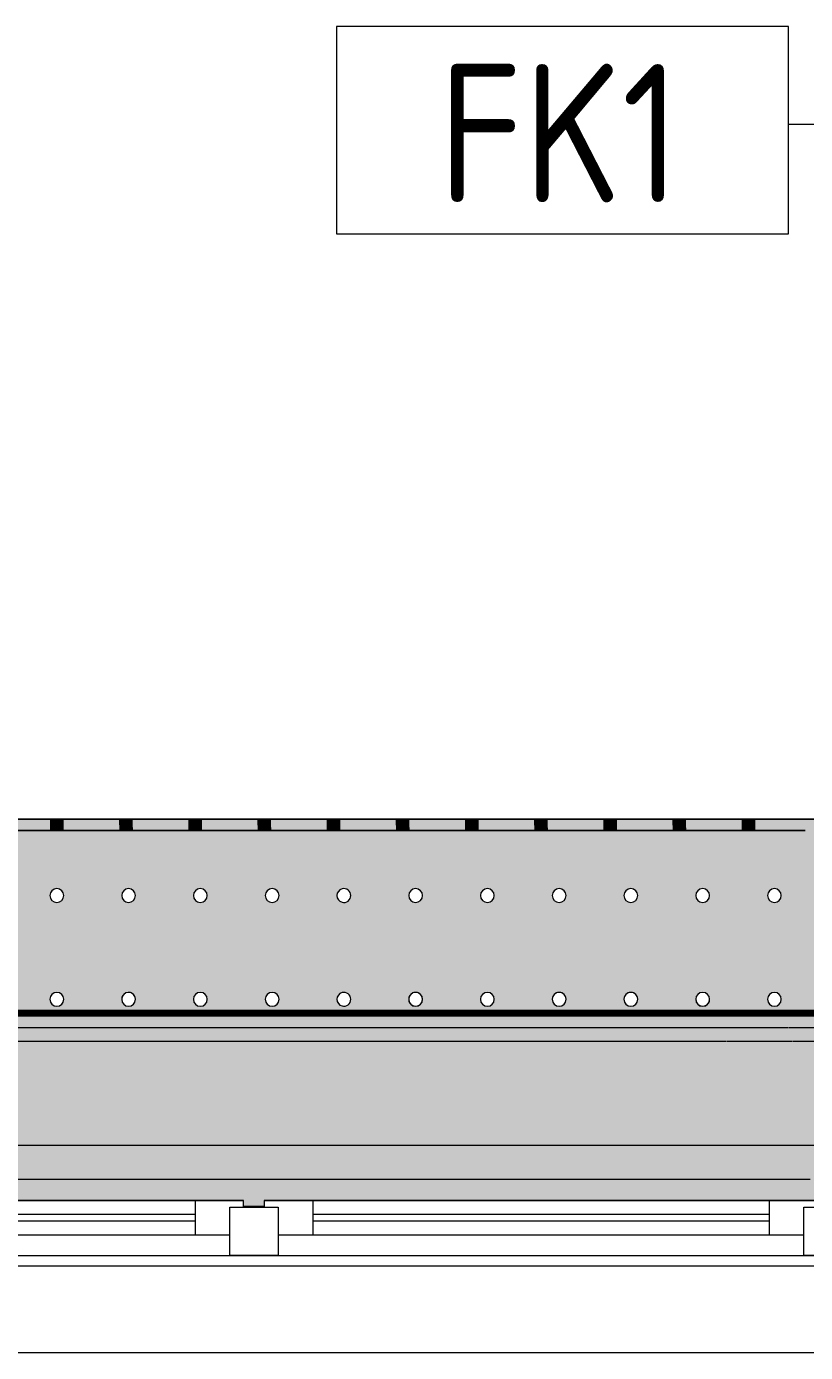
# Model space of a CAD drawing. Header units: millimetres. Extents: x 35144 to 233944, y -8553 to 29000.
# Drawn here: x 82906 to 84032, y 3300 to 5217 of the extents above; entities that cross this region are included whole.
import ezdxf

# ---------------------------------------------------------------- set-up
doc = ezdxf.new("R2010")
doc.units = ezdxf.units.MM
for name, color, linetype, lineweight in [('A-GLAZ', 7, 'Continuous', 9), ('A-GLAZ-1', 7, 'Continuous', 13), ('A-WALL-IDEN', 7, 'Continuous', 9), ('Оси', 7, 'Continuous', 9)]:
    doc.layers.add(name, color=color, linetype=linetype, lineweight=lineweight)
for name, color, linetype, lineweight, true_color in [('A-WALL-1', 7, 'Continuous', 9, 0xc0c0c0), ('A-WALL-2', 7, 'Continuous', 9, 0xcbc7bf), ('I-WALL-7', 7, 'Continuous', 9, 0xcbc7bf), ('I-WALL-8', 7, 'Continuous', 80, 0xff80c0), ('S-WALL-ANLY', 7, 'Continuous', 13, 0x008040), ('Знаки-1', 9, 'Continuous', 9, 0x808080), ('Знаки-2', 7, 'Continuous', 9, 0xc1bbaf), ('Знаки-4', 7, 'Continuous', 9, 0xaba79f), ('Знаки-5', 7, 'Continuous', 9, 0xd5cdbe), ('Знаки-6', 7, 'Continuous', 9, 0xd1cabb), ('Знаки-7', 7, 'Continuous', 9, 0xccc5b7), ('Знаки-8', 7, 'Continuous', 9, 0xd4ccbd)]:
    doc.layers.add(name, color=color, linetype=linetype, lineweight=lineweight, true_color=true_color)
doc.layers.add('Знаки-3', color=7, linetype='Continuous', lineweight=9, transparency=0.5)
doc.styles.add('GOST Common', font='GOST_Common.ttf', dxfattribs={"width": 0.9, "height": 200})

# ---------------------------------------------------------------- blocks, each defined once
blk = doc.blocks.new('120_Окно_СКБ_2Ст - 120_Окно_СКБ_2Ст 2100х2500 _мал створка СЛЕВА_-19967351-План отделки стен 1 этажа в осях 17-23')
at = {"layer": 'A-GLAZ'}
for p, q in [((1050, -5), (-1050, -5)), ((-930, -55), (-270, -55)), ((-100, -55), (930, -55)), ((-1030, -75), (-1000, -75)), ((-270, -65), (-930, -65)), ((-200, -75), (-170, -75)), ((930, -65), (-100, -65)), ((1000, -75), (1030, -75))]:
    blk.add_line(p, q, dxfattribs=at)
at = {"layer": 'A-GLAZ-1'}
for p, q in [((-1050, -75), (-1050, -5)), ((-1050, -5), (-980, -5)), ((-980, -5), (-980, -75)), ((-220, -75), (-220, -5)), ((-220, -5), (-150, -5)), ((-150, -5), (-150, -75)), ((980, -75), (980, -5)), ((980, -5), (1050, -5)), ((1050, -5), (1050, -75)), ((-220, -35), (-980, -35)), ((-980, -35), (-980, -75)), ((-930, -85), (-930, -35)), ((-270, -85), (-270, -35)), ((-220, -75), (-220, -35)), ((980, -35), (-150, -35)), ((-150, -35), (-150, -75)), ((-100, -85), (-100, -35)), ((930, -85), (930, -35)), ((980, -75), (980, -35)), ((-980, -75), (-1050, -75)), ((-980, -75), (-1000, -75)), ((-1000, -75), (-1000, -85)), ((-150, -75), (-220, -75)), ((-200, -75), (-220, -75)), ((-200, -85), (-200, -75)), ((-150, -75), (-170, -75)), ((-170, -75), (-170, -85)), ((1050, -75), (980, -75)), ((1000, -75), (980, -75)), ((1000, -85), (1000, -75)), ((-1000, -85), (-200, -85)), ((-200, -85), (-1000, -85)), ((-170, -85), (1000, -85)), ((1000, -85), (-170, -85))]:
    blk.add_line(p, q, dxfattribs=at)
blk = doc.blocks.new('Зашивка радиатора_ с перфорацией М5 - Зашивка радиатора_ с перфорацией М5а-33228705-План отделки стен 1 этажа в осях 17-23')
at = {"layer": 'Знаки-3'}
h = blk.add_hatch(color=256, dxfattribs=at)
h.paths.add_polyline_path([(1720, 380), (1720, 371.1), (550, 371.1), (550, 380), (520, 380), (520, 371.1), (-280, 371.5), (-280, 380), (-310, 380), (-310, -179.9), (1750, -179.9), (1750, 380)])
h.paths.add_polyline_path([(1546.2, 90.4), (1551.2, 89), (1554.9, 85.4), (1556.2, 80.4), (1554.9, 75.4), (1551.2, 71.7), (1546.2, 70.4), (1541.2, 71.7), (1537.6, 75.4), (1536.2, 80.4), (1537.6, 85.4), (1541.2, 89), (1543.7, 90)])
h.paths.add_polyline_path([(1650, 90.4), (1655, 89), (1658.7, 85.4), (1660, 80.4), (1658.7, 75.4), (1655, 71.7), (1650, 70.4), (1645, 71.7), (1641.3, 75.4), (1640, 80.4), (1641.3, 85.4), (1645, 89), (1647.4, 90)])
h.paths.add_polyline_path([(197.5, 90.4), (202.5, 89), (206.2, 85.4), (207.5, 80.4), (206.2, 75.4), (202.5, 71.7), (197.5, 70.4), (192.5, 71.7), (188.8, 75.4), (187.5, 80.4), (188.8, 85.4), (192.5, 89), (194.9, 90)])
h.paths.add_polyline_path([(405, 90.4), (410, 89), (413.7, 85.4), (415, 80.4), (413.7, 75.4), (410, 71.7), (405, 70.4), (400, 71.7), (396.3, 75.4), (395, 80.4), (396.3, 85.4), (400, 89), (402.4, 90)])
h.paths.add_polyline_path([(1027.5, 90.4), (1032.5, 89), (1036.2, 85.4), (1037.5, 80.4), (1036.2, 75.4), (1032.5, 71.7), (1027.5, 70.4), (1022.5, 71.7), (1018.8, 75.4), (1017.5, 80.4), (1018.8, 85.4), (1022.5, 89), (1024.9, 90)])
h.paths.add_polyline_path([(716.2, 90.4), (721.2, 89), (724.9, 85.4), (726.2, 80.4), (724.9, 75.4), (721.2, 71.7), (716.2, 70.4), (711.2, 71.7), (707.6, 75.4), (706.2, 80.4), (707.6, 85.4), (711.2, 89), (713.7, 90)])
h.paths.add_polyline_path([(301.2, 90.4), (306.2, 89), (309.9, 85.4), (311.2, 80.4), (309.9, 75.4), (306.2, 71.7), (301.2, 70.4), (296.2, 71.7), (292.6, 75.4), (291.2, 80.4), (292.6, 85.4), (296.2, 89), (298.7, 90)])
h.paths.add_polyline_path([(1442.5, 90.4), (1447.5, 89), (1451.2, 85.4), (1452.5, 80.4), (1451.2, 75.4), (1447.5, 71.7), (1442.5, 70.4), (1437.5, 71.7), (1433.8, 75.4), (1432.5, 80.4), (1433.8, 85.4), (1437.5, 89), (1439.9, 90)])
h.paths.add_polyline_path([(923.7, 90.4), (928.7, 89), (932.4, 85.4), (933.7, 80.4), (932.4, 75.4), (928.7, 71.7), (923.7, 70.4), (918.7, 71.7), (915.1, 75.4), (913.7, 80.4), (915.1, 85.4), (918.7, 89), (921.2, 90)])
h.paths.add_polyline_path([(508.7, 90.4), (513.7, 89), (517.4, 85.4), (518.7, 80.4), (517.4, 75.4), (513.7, 71.7), (508.7, 70.4), (503.7, 71.7), (500.1, 75.4), (498.7, 80.4), (500.1, 85.4), (503.7, 89), (506.2, 90)])
h.paths.add_polyline_path([(820, 90.4), (825, 89), (828.7, 85.4), (830, 80.4), (828.7, 75.4), (825, 71.7), (820, 70.4), (815, 71.7), (811.3, 75.4), (810, 80.4), (811.3, 85.4), (815, 89), (817.4, 90)])
h.paths.add_polyline_path([(1131.2, 90.4), (1136.2, 89), (1139.9, 85.4), (1141.2, 80.4), (1139.9, 75.4), (1136.2, 71.7), (1131.2, 70.4), (1126.2, 71.7), (1122.6, 75.4), (1121.2, 80.4), (1122.6, 85.4), (1126.2, 89), (1128.7, 90)])
h.paths.add_polyline_path([(612.5, 90.4), (617.5, 89), (621.2, 85.4), (622.5, 80.4), (621.2, 75.4), (617.5, 71.7), (612.5, 70.4), (607.5, 71.7), (603.8, 75.4), (602.5, 80.4), (603.8, 85.4), (607.5, 89), (609.9, 90)])
h.paths.add_polyline_path([(1235, 90.4), (1240, 89), (1243.7, 85.4), (1245, 80.4), (1243.7, 75.4), (1240, 71.7), (1235, 70.4), (1230, 71.7), (1226.3, 75.4), (1225, 80.4), (1226.3, 85.4), (1230, 89), (1232.4, 90)])
h.paths.add_polyline_path([(1338.7, 90.4), (1343.7, 89), (1347.4, 85.4), (1348.7, 80.4), (1347.4, 75.4), (1343.7, 71.7), (1338.7, 70.4), (1333.7, 71.7), (1330.1, 75.4), (1328.7, 80.4), (1330.1, 85.4), (1333.7, 89), (1336.2, 90)])
h.paths.add_polyline_path([(-10, 90.4), (-5, 89), (-1.3, 85.4), (0, 80.4), (-1.3, 75.4), (-5, 71.7), (-10, 70.4), (-15, 71.7), (-18.7, 75.4), (-20, 80.4), (-18.7, 85.4), (-15, 89), (-12.6, 90)])
h.paths.add_polyline_path([(93.7, 90.4), (98.7, 89), (102.4, 85.4), (103.7, 80.4), (102.4, 75.4), (98.7, 71.7), (93.7, 70.4), (88.7, 71.7), (85.1, 75.4), (83.7, 80.4), (85.1, 85.4), (88.7, 89), (91.2, 90)])
h.paths.add_polyline_path([(-217.5, 90.4), (-212.5, 89), (-208.8, 85.4), (-207.5, 80.4), (-208.8, 75.4), (-212.5, 71.7), (-217.5, 70.4), (-222.5, 71.7), (-226.2, 75.4), (-227.5, 80.4), (-226.2, 85.4), (-222.5, 89), (-220.1, 90)])
h.paths.add_polyline_path([(-113.8, 90.4), (-108.8, 89), (-105.1, 85.4), (-103.8, 80.4), (-105.1, 75.4), (-108.8, 71.7), (-113.8, 70.4), (-118.8, 71.7), (-122.4, 75.4), (-123.8, 80.4), (-122.4, 85.4), (-118.8, 89), (-116.3, 90)])
h.paths.add_polyline_path([(1546.2, -59.6), (1551.2, -61), (1554.9, -64.6), (1556.2, -69.6), (1554.9, -74.6), (1551.2, -78.3), (1546.2, -79.6), (1541.2, -78.3), (1537.6, -74.6), (1536.2, -69.6), (1537.6, -64.6), (1541.2, -61), (1543.7, -60)])
h.paths.add_polyline_path([(1442.5, -59.6), (1447.5, -61), (1451.2, -64.6), (1452.5, -69.6), (1451.2, -74.6), (1447.5, -78.3), (1442.5, -79.6), (1437.5, -78.3), (1433.8, -74.6), (1432.5, -69.6), (1433.8, -64.6), (1437.5, -61), (1439.9, -60)])
h.paths.add_polyline_path([(1650, -59.6), (1655, -61), (1658.7, -64.6), (1660, -69.6), (1658.7, -74.6), (1655, -78.3), (1650, -79.6), (1645, -78.3), (1641.3, -74.6), (1640, -69.6), (1641.3, -64.6), (1645, -61), (1647.4, -60)])
h.paths.add_polyline_path([(508.7, -59.6), (513.7, -61), (517.4, -64.6), (518.7, -69.6), (517.4, -74.6), (513.7, -78.3), (508.7, -79.6), (503.7, -78.3), (500.1, -74.6), (498.7, -69.6), (500.1, -64.6), (503.7, -61), (506.2, -60)])
h.paths.add_polyline_path([(1235, -59.6), (1240, -61), (1243.7, -64.6), (1245, -69.6), (1243.7, -74.6), (1240, -78.3), (1235, -79.6), (1230, -78.3), (1226.3, -74.6), (1225, -69.6), (1226.3, -64.6), (1230, -61), (1232.4, -60)])
h.paths.add_polyline_path([(820, -59.6), (825, -61), (828.7, -64.6), (830, -69.6), (828.7, -74.6), (825, -78.3), (820, -79.6), (815, -78.3), (811.3, -74.6), (810, -69.6), (811.3, -64.6), (815, -61), (817.4, -60)])
h.paths.add_polyline_path([(923.7, -59.6), (928.7, -61), (932.4, -64.6), (933.7, -69.6), (932.4, -74.6), (928.7, -78.3), (923.7, -79.6), (918.7, -78.3), (915.1, -74.6), (913.7, -69.6), (915.1, -64.6), (918.7, -61), (921.2, -60)])
h.paths.add_polyline_path([(301.2, -59.6), (306.2, -61), (309.9, -64.6), (311.2, -69.6), (309.9, -74.6), (306.2, -78.3), (301.2, -79.6), (296.2, -78.3), (292.6, -74.6), (291.2, -69.6), (292.6, -64.6), (296.2, -61), (298.7, -60)])
h.paths.add_polyline_path([(93.7, -59.6), (98.7, -61), (102.4, -64.6), (103.7, -69.6), (102.4, -74.6), (98.7, -78.3), (93.7, -79.6), (88.7, -78.3), (85.1, -74.6), (83.7, -69.6), (85.1, -64.6), (88.7, -61), (91.2, -60)])
h.paths.add_polyline_path([(1027.5, -59.6), (1032.5, -61), (1036.2, -64.6), (1037.5, -69.6), (1036.2, -74.6), (1032.5, -78.3), (1027.5, -79.6), (1022.5, -78.3), (1018.8, -74.6), (1017.5, -69.6), (1018.8, -64.6), (1022.5, -61), (1024.9, -60)])
h.paths.add_polyline_path([(197.5, -59.6), (202.5, -61), (206.2, -64.6), (207.5, -69.6), (206.2, -74.6), (202.5, -78.3), (197.5, -79.6), (192.5, -78.3), (188.8, -74.6), (187.5, -69.6), (188.8, -64.6), (192.5, -61), (194.9, -60)])
h.paths.add_polyline_path([(716.2, -59.6), (721.2, -61), (724.9, -64.6), (726.2, -69.6), (724.9, -74.6), (721.2, -78.3), (716.2, -79.6), (711.2, -78.3), (707.6, -74.6), (706.2, -69.6), (707.6, -64.6), (711.2, -61), (713.7, -60)])
h.paths.add_polyline_path([(405, -59.6), (410, -61), (413.7, -64.6), (415, -69.6), (413.7, -74.6), (410, -78.3), (405, -79.6), (400, -78.3), (396.3, -74.6), (395, -69.6), (396.3, -64.6), (400, -61), (402.4, -60)])
h.paths.add_polyline_path([(1338.7, -59.6), (1343.7, -61), (1347.4, -64.6), (1348.7, -69.6), (1347.4, -74.6), (1343.7, -78.3), (1338.7, -79.6), (1333.7, -78.3), (1330.1, -74.6), (1328.7, -69.6), (1330.1, -64.6), (1333.7, -61), (1336.2, -60)])
h.paths.add_polyline_path([(612.5, -59.6), (617.5, -61), (621.2, -64.6), (622.5, -69.6), (621.2, -74.6), (617.5, -78.3), (612.5, -79.6), (607.5, -78.3), (603.8, -74.6), (602.5, -69.6), (603.8, -64.6), (607.5, -61), (609.9, -60)])
h.paths.add_polyline_path([(1131.2, -59.6), (1136.2, -61), (1139.9, -64.6), (1141.2, -69.6), (1139.9, -74.6), (1136.2, -78.3), (1131.2, -79.6), (1126.2, -78.3), (1122.6, -74.6), (1121.2, -69.6), (1122.6, -64.6), (1126.2, -61), (1128.7, -60)])
h.paths.add_polyline_path([(-10, -59.6), (-5, -61), (-1.3, -64.6), (0, -69.6), (-1.3, -74.6), (-5, -78.3), (-10, -79.6), (-15, -78.3), (-18.7, -74.6), (-20, -69.6), (-18.7, -64.6), (-15, -61), (-12.6, -60)])
h.paths.add_polyline_path([(-217.5, -59.6), (-212.5, -61), (-208.8, -64.6), (-207.5, -69.6), (-208.8, -74.6), (-212.5, -78.3), (-217.5, -79.6), (-222.5, -78.3), (-226.2, -74.6), (-227.5, -69.6), (-226.2, -64.6), (-222.5, -61), (-220.1, -60)])
h.paths.add_polyline_path([(-113.8, -59.6), (-108.8, -61), (-105.1, -64.6), (-103.8, -69.6), (-105.1, -74.6), (-108.8, -78.3), (-113.8, -79.6), (-118.8, -78.3), (-122.4, -74.6), (-123.8, -69.6), (-122.4, -64.6), (-118.8, -61), (-116.3, -60)])
for points in [[(1735.6, -163.9), (-310, -163.9), (-310, -179.9), (1750, -178.9), (1750, -163.9), (1736.1, -163.9)], [(-170, -163.9), (-200, -164.5), (-199.3, -179.9), (-160, -179.9), (-160.7, -163.9), (-165.9, -163.9)], [(-175, -163.9), (-200, -164.5), (-199.3, -179.9), (-160, -179.9), (-160.7, -163.9), (-174.8, -163.9)], [(-172.9, -163.9), (-190, -163.9), (-189.7, -179.9), (-170, -179.9), (-170.3, -163.9), (-171.3, -163.9)], [(-171.3, -163.9), (-190, -163.9), (-189.7, -179.9), (-170, -179.9), (-170.3, -163.9)], [(-100, -163.9), (-99.3, -179.9), (-60, -179.9), (-60.7, -163.9), (-99.3, -163.9)], [(-100, -163.9), (-99.3, -179.9), (-60, -179.9), (-60.7, -163.9), (-99.3, -163.9)], [(-89.7, -163.9), (-90, -163.9), (-89.7, -179.9), (-70, -179.9), (-70.3, -163.9), (-88.7, -163.9)], [(-72.9, -163.9), (-90, -163.9), (-89.7, -179.9), (-70, -179.9), (-70.3, -163.9), (-71.3, -163.9)], [(37.3, -163.9), (0, -163.9), (0.7, -179.9), (40, -179.9), (39.3, -163.9)], [(0, -163.9), (0.7, -179.9), (40, -179.9), (39.3, -163.9), (0.7, -163.9)], [(27.1, -163.9), (10, -163.9), (10.3, -179.9), (30, -179.9), (29.7, -163.9), (28.7, -163.9)], [(12.9, -163.9), (10, -163.9), (10.3, -179.9), (30, -179.9), (29.7, -163.9), (14.8, -163.9)], [(140, -163.9), (100, -163.9), (100.7, -179.9), (140, -179.9)], [(125, -163.9), (100, -163.9), (100.7, -179.9), (140, -179.9), (139.3, -163.9), (125.2, -163.9)], [(112.9, -163.9), (110, -163.9), (110.3, -179.9), (130, -179.9), (129.7, -163.9), (114.8, -163.9)], [(110.3, -163.9), (110, -163.9), (110.3, -179.9), (130, -179.9), (129.7, -163.9), (111.3, -163.9)], [(222, -163.9), (200, -163.9), (200.7, -179.9), (240, -179.9), (239.3, -163.9), (225.2, -163.9)], [(200.7, -163.9), (200, -163.9), (200.7, -179.9), (240, -179.9), (239.3, -163.9), (202.7, -163.9)], [(210.3, -163.9), (210, -163.9), (210.3, -179.9), (230, -179.9), (229.7, -163.9), (211.3, -163.9)], [(210.3, -163.9), (210, -163.9), (210.3, -179.9), (230, -179.9), (229.7, -163.9), (211.3, -163.9)], [(300, -163.9), (300.7, -179.9), (340, -179.9), (339.3, -163.9), (300.7, -163.9)], [(314.8, -163.9), (300, -163.9), (300.7, -179.9), (340, -179.9), (339.3, -163.9), (315, -163.9)], [(310.3, -163.9), (310, -163.9), (310.3, -179.9), (330, -179.9), (329.7, -163.9), (311.3, -163.9)], [(310.3, -163.9), (310, -163.9), (310.3, -179.9), (330, -179.9), (329.7, -163.9), (311.3, -163.9)], [(425, -163.9), (400, -163.9), (400.7, -179.9), (440, -179.9), (439.3, -163.9), (425.2, -163.9)], [(400, -163.9), (400.7, -179.9), (440, -179.9), (439.3, -163.9), (400.7, -163.9)], [(420, -163.9), (410, -163.9), (410.3, -179.9), (430, -179.9), (429.7, -163.9), (422.6, -163.9)], [(410.3, -163.9), (410, -163.9), (410.3, -179.9), (430, -179.9), (429.7, -163.9), (411.3, -163.9)], [(500, -163.9), (500.7, -179.9), (540, -179.9), (539.3, -163.9), (500.7, -163.9)], [(500, -163.9), (500.7, -179.9), (540, -179.9), (539.3, -163.9), (500.7, -163.9)], [(510.3, -163.9), (510, -163.9), (510.3, -179.9), (530, -179.9), (529.7, -163.9), (511.3, -163.9)], [(512.9, -163.9), (510, -163.9), (510.3, -179.9), (530, -179.9), (529.7, -163.9), (514.8, -163.9)], [(605.9, -163.9), (600, -163.9), (600.7, -179.9), (640, -179.9), (639.3, -163.9), (610, -163.9)], [(610.3, -163.9), (600, -163.9), (600.7, -179.9), (640, -179.9), (639.3, -163.9), (611.3, -163.9)], [(627.1, -163.9), (610, -163.9), (610.3, -179.9), (630, -179.9), (629.7, -163.9), (628.7, -163.9)], [(627.1, -163.9), (610, -163.9), (610.3, -179.9), (630, -179.9), (629.7, -163.9), (628.7, -163.9)], [(700, -163.9), (700.7, -179.9), (740, -179.9), (739.3, -163.9), (700.7, -163.9)], [(725, -163.9), (700, -163.9), (700.7, -179.9), (740, -179.9), (739.3, -163.9), (725.2, -163.9)], [(712.9, -163.9), (710, -163.9), (710.3, -179.9), (730, -179.9), (729.7, -163.9), (714.8, -163.9)], [(710.3, -163.9), (710, -163.9), (710.3, -179.9), (730, -179.9), (729.7, -163.9), (711.3, -163.9)], [(800, -163.9), (800.7, -179.9), (840, -179.9), (839.3, -163.9), (800.7, -163.9)], [(825, -163.9), (800, -163.9), (800.7, -179.9), (840, -179.9), (839.3, -163.9), (825.2, -163.9)], [(830, -163.9), (810, -163.9), (810.3, -179.9), (830, -179.9)], [(810.3, -163.9), (810, -163.9), (810.3, -179.9), (830, -179.9), (829.7, -163.9), (811.3, -163.9)]]:
    blk.add_hatch(color=256, dxfattribs=at).paths.add_polyline_path(points)
at = {"layer": 'Знаки-1'}
for p, q in [((550, 380), (520, 380)), ((-310, -179.9), (1750, -179.9))]:
    blk.add_line(p, q, dxfattribs=at)
for centre, start, end in [((-217.5, 80.4), 0, 180), ((-217.5, 80.4), 180, 0), ((-113.8, 80.4), 0, 180), ((-113.8, 80.4), 180, 0), ((-10, 80.4), 0, 180), ((-10, 80.4), 180, 360), ((93.7, 80.4), 0, 180), ((93.7, 80.4), 180, 0), ((197.5, 80.4), 0, 180), ((197.5, 80.4), 180, 0), ((301.2, 80.4), 0, 180), ((301.2, 80.4), 180, 0), ((405, 80.4), 75, 180), ((405, 80.4), 180, 285), ((405, 80.4), 0, 74.9899), ((405, 80.4), 285.0101, 0), ((508.7, 80.4), 0, 180), ((508.7, 80.4), 180, 0), ((612.5, 80.4), 0, 180), ((612.5, 80.4), 180, 0), ((716.2, 80.4), 0, 180), ((716.2, 80.4), 180, 0), ((820, 80.4), 0, 180), ((820, 80.4), 180, 0), ((-217.5, -69.6), 0, 180), ((-217.5, -69.6), 180, 0), ((-113.8, -69.6), 0, 180), ((-113.8, -69.6), 180, 0), ((-10, -69.6), 0, 180), ((-10, -69.6), 180, 0), ((93.7, -69.6), 0, 180), ((93.7, -69.6), 180, 0), ((197.5, -69.6), 0, 180), ((197.5, -69.6), 180, 0), ((301.2, -69.6), 0, 180), ((301.2, -69.6), 180, 0), ((405, -69.6), 75, 180), ((405, -69.6), 180, 285), ((405, -69.6), 0, 74.9899), ((405, -69.6), 285.0101, 0), ((508.7, -69.6), 0, 180), ((508.7, -69.6), 180, 0), ((612.5, -69.6), 0, 180), ((612.5, -69.6), 180, 0), ((716.2, -69.6), 0, 180), ((716.2, -69.6), 180, 0), ((820, -69.6), 0, 180), ((820, -69.6), 180, 0)]:
    blk.add_arc(centre, 10, start, end, dxfattribs=at)
at = {"layer": 'Знаки-2'}
for p, q in [((-200, -163.9), (-262.1, -163.9)), ((-200, -163.9), (-190, -163.9)), ((-190, -163.9), (-200, -163.9)), ((-190, -163.9), (-180, -163.9)), ((-180, -163.9), (-190, -163.9)), ((-179.4, -163.9), (-170, -163.9)), ((-170, -163.9), (-179.4, -163.9)), ((-170, -163.9), (-162.8, -163.9)), ((-162.8, -163.9), (-170, -163.9)), ((-162.7, -163.9), (-160, -163.9)), ((-160, -163.9), (-162.7, -163.9)), ((-100, -163.9), (-160, -163.9)), ((-100, -163.9), (-60, -163.9)), ((-60, -163.9), (-100, -163.9)), ((0, -163.9), (-60, -163.9)), ((0, -163.9), (40, -163.9)), ((40, -163.9), (0, -163.9)), ((100, -163.9), (40, -163.9)), ((100, -163.9), (110, -163.9)), ((110, -163.9), (100, -163.9)), ((110, -163.9), (130, -163.9)), ((130, -163.9), (110, -163.9)), ((130, -163.9), (140, -163.9)), ((140, -163.9), (130, -163.9)), ((200, -163.9), (140, -163.9)), ((200, -163.9), (240, -163.9)), ((240, -163.9), (200, -163.9)), ((300, -163.9), (240, -163.9)), ((300, -163.9), (340, -163.9)), ((340, -163.9), (300, -163.9)), ((400, -163.9), (340, -163.9)), ((400, -163.9), (410, -163.9)), ((410, -163.9), (400, -163.9)), ((410, -163.9), (430, -163.9)), ((430, -163.9), (410, -163.9)), ((430, -163.9), (440, -163.9)), ((440, -163.9), (430, -163.9)), ((500, -163.9), (440, -163.9)), ((500, -163.9), (540, -163.9)), ((540, -163.9), (500, -163.9)), ((600, -163.9), (540, -163.9)), ((600, -163.9), (640, -163.9)), ((640, -163.9), (600, -163.9)), ((700, -163.9), (640, -163.9)), ((700, -163.9), (710, -163.9)), ((710, -163.9), (700, -163.9)), ((710, -163.9), (730, -163.9)), ((730, -163.9), (710, -163.9)), ((730, -163.9), (740, -163.9)), ((740, -163.9), (730, -163.9)), ((800, -163.9), (740, -163.9)), ((800, -163.9), (840, -163.9)), ((840, -163.9), (800, -163.9)), ((900, -163.9), (840, -163.9)), ((-310, -179.9), (-200, -179.9)), ((-200, -179.9), (-190, -179.9)), ((-190, -179.9), (-200, -179.9)), ((-190, -179.9), (-170, -179.9)), ((-170, -179.9), (-190, -179.9)), ((-170, -179.9), (-160, -179.9)), ((-160, -179.9), (-170, -179.9)), ((-160, -179.9), (-100, -179.9)), ((-100, -179.9), (-60, -179.9)), ((-60, -179.9), (-100, -179.9)), ((-60, -179.9), (0, -179.9)), ((0, -179.9), (40, -179.9)), ((40, -179.9), (0, -179.9)), ((40, -179.9), (100, -179.9)), ((100, -179.9), (110, -179.9)), ((110, -179.9), (100, -179.9)), ((110, -179.9), (130, -179.9)), ((130, -179.9), (110, -179.9)), ((130, -179.9), (140, -179.9)), ((140, -179.9), (130, -179.9)), ((140, -179.9), (200, -179.9)), ((200, -179.9), (240, -179.9)), ((240, -179.9), (200, -179.9)), ((240, -179.9), (300, -179.9)), ((300, -179.9), (340, -179.9)), ((340, -179.9), (300, -179.9)), ((340, -179.9), (400, -179.9)), ((400, -179.9), (410, -179.9)), ((410, -179.9), (400, -179.9)), ((410, -179.9), (430, -179.9)), ((430, -179.9), (410, -179.9)), ((430, -179.9), (440, -179.9)), ((440, -179.9), (430, -179.9)), ((440, -179.9), (500, -179.9)), ((500, -179.9), (540, -179.9)), ((540, -179.9), (500, -179.9)), ((540, -179.9), (600, -179.9)), ((600, -179.9), (640, -179.9)), ((640, -179.9), (600, -179.9)), ((640, -179.9), (700, -179.9)), ((700, -179.9), (710, -179.9)), ((710, -179.9), (700, -179.9)), ((710, -179.9), (730, -179.9)), ((730, -179.9), (710, -179.9)), ((730, -179.9), (740, -179.9)), ((740, -179.9), (730, -179.9)), ((740, -179.9), (800, -179.9)), ((800, -179.9), (840, -179.9)), ((840, -179.9), (800, -179.9)), ((840, -179.9), (900, -179.9))]:
    blk.add_line(p, q, dxfattribs=at)
at = {"layer": 'Знаки-4'}
for p, q in [((520, 380), (550, 380)), ((-262.1, -163.9), (1700.9, -163.9)), ((1750, -179.9), (-310, -179.9)), ((1750, -179.9), (-310, -179.9))]:
    blk.add_line(p, q, dxfattribs=at)
for centre, start, end in [((-217.5, 80.4), 0, 180), ((-217.5, 80.4), 180, 360), ((-113.8, 80.4), 60, 180), ((-113.8, 80.4), 180, 0), ((-113.8, 80.4), 0, 60), ((-10, 80.4), 0, 180), ((-10, 80.4), 180, 240), ((-10, 80.4), 240, 360), ((93.7, 80.4), 0, 180), ((93.7, 80.4), 180, 240), ((93.7, 80.4), 240, 360), ((197.5, 80.4), 0, 180), ((197.5, 80.4), 180, 0), ((301.2, 80.4), 120, 180), ((301.2, 80.4), 180, 300), ((301.2, 80.4), 60, 120), ((301.2, 80.4), 0, 60), ((301.2, 80.4), 300, 360), ((405, 80.4), 75, 180), ((405, 80.4), 180, 285), ((405, 80.4), 0, 74.9899), ((405, 80.4), 285.0101, 0), ((508.7, 80.4), 0, 180), ((508.7, 80.4), 180, 360), ((612.5, 80.4), 0, 180), ((612.5, 80.4), 180, 360), ((716.2, 80.4), 0, 180), ((716.2, 80.4), 180, 330), ((716.2, 80.4), 330, 0), ((820, 80.4), 0, 180), ((820, 80.4), 180, 360), ((-217.5, -69.6), 0, 180), ((-217.5, -69.6), 180, 360), ((-113.8, -69.6), 0, 180), ((-113.8, -69.6), 180, 360), ((-10, -69.6), 0, 180), ((-10, -69.6), 180, 360), ((93.7, -69.6), 0, 180), ((93.7, -69.6), 180, 360), ((197.5, -69.6), 0, 180), ((197.5, -69.6), 180, 360), ((301.2, -69.6), 0, 180), ((301.2, -69.6), 180, 360), ((405, -69.6), 75, 180), ((405, -69.6), 180, 285), ((405, -69.6), 0, 74.9899), ((405, -69.6), 285.0101, 360), ((508.7, -69.6), 0, 180), ((508.7, -69.6), 180, 360), ((612.5, -69.6), 0, 180), ((612.5, -69.6), 180, 360), ((716.2, -69.6), 0, 180), ((716.2, -69.6), 180, 360), ((820, -69.6), 0, 180), ((820, -69.6), 180, 360)]:
    blk.add_arc(centre, 10, start, end, dxfattribs=at)
at = {"layer": 'Знаки-5'}
for p, q in [((-185.2, -163.9), (-188.7, -163.9)), ((-180, -163.9), (-185, -163.9)), ((-175, -163.9), (-179.4, -163.9)), ((-171.3, -163.9), (-174.8, -163.9)), ((-85.2, -163.9), (-88.7, -163.9)), ((-75, -163.9), (-85, -163.9)), ((-71.3, -163.9), (-74.8, -163.9)), ((14.8, -163.9), (11.3, -163.9)), ((25, -163.9), (15, -163.9)), ((28.7, -163.9), (25.2, -163.9)), ((114.8, -163.9), (111.3, -163.9)), ((125, -163.9), (115, -163.9)), ((128.7, -163.9), (125.2, -163.9)), ((214.8, -163.9), (211.3, -163.9)), ((222, -163.9), (215, -163.9)), ((225, -163.9), (222.6, -163.9)), ((228.7, -163.9), (225.2, -163.9)), ((314.8, -163.9), (311.3, -163.9)), ((325, -163.9), (315, -163.9)), ((328.7, -163.9), (325.2, -163.9)), ((414.8, -163.9), (411.3, -163.9)), ((425, -163.9), (415, -163.9)), ((428.7, -163.9), (425.2, -163.9)), ((514.8, -163.9), (511.3, -163.9)), ((525, -163.9), (515, -163.9)), ((528.7, -163.9), (525.2, -163.9)), ((614.8, -163.9), (611.3, -163.9)), ((625, -163.9), (615, -163.9)), ((628.7, -163.9), (625.2, -163.9)), ((714.8, -163.9), (711.3, -163.9)), ((725, -163.9), (715, -163.9)), ((728.7, -163.9), (725.2, -163.9)), ((814.8, -163.9), (811.3, -163.9)), ((825, -163.9), (815, -163.9)), ((828.7, -163.9), (825.2, -163.9)), ((-188.7, -179.9), (-185.2, -179.9)), ((-185, -179.9), (-175, -179.9)), ((-174.8, -179.9), (-171.3, -179.9)), ((-88.7, -179.9), (-85.2, -179.9)), ((-85, -179.9), (-75, -179.9)), ((-74.8, -179.9), (-71.3, -179.9)), ((11.3, -179.9), (14.8, -179.9)), ((15, -179.9), (25, -179.9)), ((25.2, -179.9), (28.7, -179.9)), ((111.3, -179.9), (114.8, -179.9)), ((115, -179.9), (125, -179.9)), ((125.2, -179.9), (128.7, -179.9)), ((211.3, -179.9), (214.8, -179.9)), ((215, -179.9), (222, -179.9)), ((222.6, -179.9), (225, -179.9)), ((225.2, -179.9), (228.7, -179.9)), ((311.3, -179.9), (314.8, -179.9)), ((315, -179.9), (325, -179.9)), ((325.2, -179.9), (328.7, -179.9)), ((411.3, -179.9), (414.8, -179.9)), ((415, -179.9), (425, -179.9)), ((425.2, -179.9), (428.7, -179.9)), ((511.3, -179.9), (514.8, -179.9)), ((515, -179.9), (525, -179.9)), ((525.2, -179.9), (528.7, -179.9)), ((611.3, -179.9), (614.8, -179.9)), ((615, -179.9), (625, -179.9)), ((625.2, -179.9), (628.7, -179.9)), ((711.3, -179.9), (714.8, -179.9)), ((715, -179.9), (725, -179.9)), ((725.2, -179.9), (728.7, -179.9)), ((811.3, -179.9), (814.8, -179.9)), ((815, -179.9), (825, -179.9)), ((825.2, -179.9), (828.7, -179.9))]:
    blk.add_line(p, q, dxfattribs=at)
at = {"layer": 'Знаки-6'}
for p, q in [((-190, -163.9), (-199.3, -163.9)), ((-190, -163.9), (-185.2, -163.9)), ((-185.2, -163.9), (-190, -163.9)), ((-185, -163.9), (-180, -163.9)), ((-180, -163.9), (-185, -163.9)), ((-179.4, -163.9), (-175, -163.9)), ((-175, -163.9), (-179.4, -163.9)), ((-174.8, -163.9), (-170, -163.9)), ((-171.3, -163.9), (-174.8, -163.9)), ((-170, -163.9), (-171.3, -163.9)), ((-162.8, -163.9), (-170, -163.9)), ((-160.7, -163.9), (-162.7, -163.9)), ((-90, -163.9), (-99.3, -163.9)), ((-90, -163.9), (-85.2, -163.9)), ((-89.7, -163.9), (-90, -163.9)), ((-85.2, -163.9), (-89.7, -163.9)), ((-85, -163.9), (-75, -163.9)), ((-82.6, -163.9), (-85, -163.9)), ((-75, -163.9), (-82.6, -163.9)), ((-74.8, -163.9), (-70, -163.9)), ((-72.9, -163.9), (-74.8, -163.9)), ((-70, -163.9), (-72.9, -163.9)), ((-60.7, -163.9), (-70, -163.9)), ((10, -163.9), (0.7, -163.9)), ((11.3, -163.9), (14.8, -163.9)), ((14.8, -163.9), (11.3, -163.9)), ((15, -163.9), (25, -163.9)), ((25, -163.9), (15, -163.9)), ((25.2, -163.9), (28.7, -163.9)), ((28.7, -163.9), (25.2, -163.9)), ((36.5, -163.9), (30, -163.9)), ((39.3, -163.9), (37.3, -163.9)), ((110, -163.9), (100.7, -163.9)), ((110, -163.9), (114.8, -163.9)), ((114.8, -163.9), (110, -163.9)), ((115, -163.9), (125, -163.9)), ((125, -163.9), (115, -163.9)), ((125.2, -163.9), (130, -163.9)), ((130, -163.9), (125.2, -163.9)), ((139.3, -163.9), (130, -163.9)), ((210, -163.9), (200.7, -163.9)), ((210, -163.9), (210.3, -163.9)), ((214.8, -163.9), (210, -163.9)), ((210.3, -163.9), (211.3, -163.9)), ((211.3, -163.9), (212.9, -163.9)), ((212.9, -163.9), (214.8, -163.9)), ((215, -163.9), (217.4, -163.9)), ((225, -163.9), (215, -163.9)), ((217.4, -163.9), (220, -163.9)), ((220, -163.9), (222.6, -163.9)), ((222.6, -163.9), (225, -163.9)), ((225.2, -163.9), (230, -163.9)), ((230, -163.9), (225.2, -163.9)), ((239.3, -163.9), (230, -163.9)), ((310, -163.9), (300.7, -163.9)), ((311.3, -163.9), (314.8, -163.9)), ((314.8, -163.9), (311.3, -163.9)), ((315, -163.9), (325, -163.9)), ((325, -163.9), (315, -163.9)), ((325.2, -163.9), (328.7, -163.9)), ((328.7, -163.9), (325.2, -163.9)), ((339.3, -163.9), (330, -163.9)), ((410, -163.9), (400.7, -163.9)), ((410, -163.9), (414.8, -163.9)), ((414.8, -163.9), (410, -163.9)), ((415, -163.9), (425, -163.9)), ((425, -163.9), (415, -163.9)), ((425.2, -163.9), (430, -163.9)), ((430, -163.9), (425.2, -163.9)), ((439.3, -163.9), (430, -163.9)), ((510, -163.9), (500.7, -163.9)), ((510, -163.9), (514.8, -163.9)), ((514.8, -163.9), (510, -163.9)), ((515, -163.9), (525, -163.9)), ((525, -163.9), (515, -163.9)), ((525.2, -163.9), (530, -163.9)), ((530, -163.9), (525.2, -163.9)), ((539.3, -163.9), (530, -163.9)), ((610, -163.9), (600.7, -163.9)), ((611.3, -163.9), (614.8, -163.9)), ((614.8, -163.9), (611.3, -163.9)), ((615, -163.9), (625, -163.9)), ((625, -163.9), (615, -163.9)), ((625.2, -163.9), (628.7, -163.9)), ((628.7, -163.9), (625.2, -163.9)), ((639.3, -163.9), (630, -163.9)), ((710, -163.9), (700.7, -163.9)), ((710, -163.9), (714.8, -163.9)), ((714.8, -163.9), (710, -163.9)), ((715, -163.9), (725, -163.9)), ((725, -163.9), (715, -163.9)), ((725.2, -163.9), (730, -163.9)), ((730, -163.9), (725.2, -163.9)), ((739.3, -163.9), (730, -163.9)), ((810, -163.9), (800.7, -163.9)), ((810, -163.9), (814.8, -163.9)), ((814.8, -163.9), (810, -163.9)), ((815, -163.9), (825, -163.9)), ((825, -163.9), (815, -163.9)), ((825.2, -163.9), (830, -163.9)), ((830, -163.9), (825.2, -163.9)), ((839.3, -163.9), (830, -163.9)), ((-199.3, -179.9), (-190, -179.9)), ((-190, -179.9), (-185.2, -179.9)), ((-185.2, -179.9), (-190, -179.9)), ((-185, -179.9), (-175, -179.9)), ((-175, -179.9), (-185, -179.9)), ((-174.8, -179.9), (-170, -179.9)), ((-170, -179.9), (-174.8, -179.9)), ((-170, -179.9), (-160.7, -179.9)), ((-99.3, -179.9), (-90, -179.9)), ((-90, -179.9), (-85.2, -179.9)), ((-85.2, -179.9), (-90, -179.9)), ((-85, -179.9), (-75, -179.9)), ((-80, -179.9), (-85, -179.9)), ((-75, -179.9), (-80, -179.9)), ((-74.8, -179.9), (-70, -179.9)), ((-70, -179.9), (-74.8, -179.9)), ((-70, -179.9), (-60.7, -179.9)), ((0.7, -179.9), (10, -179.9)), ((11.3, -179.9), (14.8, -179.9)), ((14.8, -179.9), (11.3, -179.9)), ((15, -179.9), (25, -179.9)), ((25, -179.9), (15, -179.9)), ((25.2, -179.9), (28.7, -179.9)), ((28.7, -179.9), (25.2, -179.9)), ((30, -179.9), (36.5, -179.9)), ((37.3, -179.9), (39.3, -179.9)), ((100.7, -179.9), (110, -179.9)), ((110, -179.9), (114.8, -179.9)), ((114.8, -179.9), (110, -179.9)), ((115, -179.9), (117.4, -179.9)), ((125, -179.9), (115, -179.9)), ((117.4, -179.9), (125, -179.9)), ((125.2, -179.9), (130, -179.9)), ((130, -179.9), (125.2, -179.9)), ((130, -179.9), (139.3, -179.9)), ((200.7, -179.9), (210, -179.9)), ((210, -179.9), (214.8, -179.9)), ((214.8, -179.9), (210, -179.9)), ((215, -179.9), (225, -179.9)), ((225, -179.9), (215, -179.9)), ((225.2, -179.9), (230, -179.9)), ((230, -179.9), (225.2, -179.9)), ((230, -179.9), (239.3, -179.9)), ((300.7, -179.9), (310, -179.9)), ((311.3, -179.9), (314.8, -179.9)), ((314.8, -179.9), (311.3, -179.9)), ((315, -179.9), (325, -179.9)), ((325, -179.9), (315, -179.9)), ((325.2, -179.9), (328.7, -179.9)), ((328.7, -179.9), (325.2, -179.9)), ((330, -179.9), (339.3, -179.9)), ((400.7, -179.9), (410, -179.9)), ((410, -179.9), (414.8, -179.9)), ((414.8, -179.9), (410, -179.9)), ((415, -179.9), (425, -179.9)), ((417.4, -179.9), (415, -179.9)), ((425, -179.9), (417.4, -179.9)), ((425.2, -179.9), (430, -179.9)), ((430, -179.9), (425.2, -179.9)), ((430, -179.9), (439.3, -179.9)), ((500.7, -179.9), (510, -179.9)), ((510, -179.9), (514.8, -179.9)), ((511.3, -179.9), (510, -179.9)), ((514.8, -179.9), (511.3, -179.9)), ((515, -179.9), (525, -179.9)), ((520, -179.9), (515, -179.9)), ((525, -179.9), (520, -179.9)), ((525.2, -179.9), (530, -179.9)), ((527.1, -179.9), (525.2, -179.9)), ((528.7, -179.9), (527.1, -179.9)), ((530, -179.9), (528.7, -179.9)), ((530, -179.9), (539.3, -179.9)), ((600.7, -179.9), (610, -179.9)), ((611.3, -179.9), (614.8, -179.9)), ((614.8, -179.9), (611.3, -179.9)), ((615, -179.9), (625, -179.9)), ((625, -179.9), (615, -179.9)), ((625.2, -179.9), (628.7, -179.9)), ((628.7, -179.9), (625.2, -179.9)), ((630, -179.9), (639.3, -179.9)), ((700.7, -179.9), (710, -179.9)), ((710, -179.9), (712.9, -179.9)), ((714.8, -179.9), (710, -179.9)), ((712.9, -179.9), (714.8, -179.9)), ((715, -179.9), (725, -179.9)), ((725, -179.9), (715, -179.9)), ((725.2, -179.9), (730, -179.9)), ((730, -179.9), (725.2, -179.9)), ((730, -179.9), (739.3, -179.9)), ((800.7, -179.9), (810, -179.9)), ((810, -179.9), (814.8, -179.9)), ((814.8, -179.9), (810, -179.9)), ((815, -179.9), (825, -179.9)), ((825, -179.9), (815, -179.9)), ((825.2, -179.9), (830, -179.9)), ((828.7, -179.9), (825.2, -179.9)), ((830, -179.9), (828.7, -179.9)), ((830, -179.9), (839.3, -179.9))]:
    blk.add_line(p, q, dxfattribs=at)
at = {"layer": 'Знаки-7'}
for p, q in [((-200, -163.9), (-190, -163.9)), ((-190, -163.9), (-200, -163.9)), ((-188.7, -163.9), (-185.2, -163.9)), ((-185.2, -163.9), (-188.7, -163.9)), ((-185, -163.9), (-180, -163.9)), ((-180, -163.9), (-185, -163.9)), ((-179.4, -163.9), (-175, -163.9)), ((-175, -163.9), (-179.4, -163.9)), ((-174.8, -163.9), (-171.3, -163.9)), ((-171.3, -163.9), (-174.8, -163.9)), ((-170, -163.9), (-162.8, -163.9)), ((-162.8, -163.9), (-170, -163.9)), ((-162.7, -163.9), (-160, -163.9)), ((-160, -163.9), (-162.7, -163.9)), ((-100, -163.9), (-90, -163.9)), ((-90, -163.9), (-100, -163.9)), ((-90, -163.9), (-85.2, -163.9)), ((-85.2, -163.9), (-90, -163.9)), ((-85, -163.9), (-75, -163.9)), ((-75, -163.9), (-85, -163.9)), ((-74.8, -163.9), (-70, -163.9)), ((-70, -163.9), (-74.8, -163.9)), ((-70, -163.9), (-60, -163.9)), ((-60, -163.9), (-70, -163.9)), ((0, -163.9), (10, -163.9)), ((10, -163.9), (0, -163.9)), ((10, -163.9), (14.8, -163.9)), ((14.8, -163.9), (10, -163.9)), ((15, -163.9), (25, -163.9)), ((25, -163.9), (15, -163.9)), ((25.2, -163.9), (30, -163.9)), ((30, -163.9), (25.2, -163.9)), ((30, -163.9), (40, -163.9)), ((40, -163.9), (30, -163.9)), ((100, -163.9), (110, -163.9)), ((102.7, -163.9), (100, -163.9)), ((110, -163.9), (102.7, -163.9)), ((111.3, -163.9), (114.8, -163.9)), ((114.8, -163.9), (111.3, -163.9)), ((115, -163.9), (125, -163.9)), ((125, -163.9), (115, -163.9)), ((125.2, -163.9), (128.7, -163.9)), ((128.7, -163.9), (125.2, -163.9)), ((130, -163.9), (137.3, -163.9)), ((137.3, -163.9), (130, -163.9)), ((137.3, -163.9), (140, -163.9)), ((140, -163.9), (137.3, -163.9)), ((200, -163.9), (202.7, -163.9)), ((210, -163.9), (200, -163.9)), ((202.7, -163.9), (210, -163.9)), ((210, -163.9), (214.8, -163.9)), ((210.3, -163.9), (210, -163.9)), ((211.3, -163.9), (210.3, -163.9)), ((212.9, -163.9), (211.3, -163.9)), ((214.8, -163.9), (212.9, -163.9)), ((215, -163.9), (225, -163.9)), ((217.4, -163.9), (215, -163.9)), ((222.6, -163.9), (217.4, -163.9)), ((225, -163.9), (222.6, -163.9)), ((225.2, -163.9), (230, -163.9)), ((227.1, -163.9), (225.2, -163.9)), ((229.7, -163.9), (227.1, -163.9)), ((230, -163.9), (229.7, -163.9)), ((230, -163.9), (240, -163.9)), ((240, -163.9), (230, -163.9)), ((300, -163.9), (310, -163.9)), ((302.7, -163.9), (300, -163.9)), ((310, -163.9), (302.7, -163.9)), ((310, -163.9), (314.8, -163.9)), ((314.8, -163.9), (310, -163.9)), ((315, -163.9), (325, -163.9)), ((320, -163.9), (315, -163.9)), ((325, -163.9), (320, -163.9)), ((325.2, -163.9), (328.7, -163.9)), ((330, -163.9), (325.2, -163.9)), ((328.7, -163.9), (330, -163.9)), ((330, -163.9), (340, -163.9)), ((340, -163.9), (330, -163.9)), ((400, -163.9), (402.7, -163.9)), ((410, -163.9), (400, -163.9)), ((402.7, -163.9), (410, -163.9)), ((411.3, -163.9), (414.8, -163.9)), ((414.8, -163.9), (411.3, -163.9)), ((415, -163.9), (425, -163.9)), ((425, -163.9), (415, -163.9)), ((425.2, -163.9), (428.7, -163.9)), ((428.7, -163.9), (425.2, -163.9)), ((430, -163.9), (440, -163.9)), ((440, -163.9), (430, -163.9)), ((500, -163.9), (510, -163.9)), ((500.7, -163.9), (500, -163.9)), ((510, -163.9), (500.7, -163.9)), ((510, -163.9), (514.8, -163.9)), ((514.8, -163.9), (510, -163.9)), ((515, -163.9), (525, -163.9)), ((525, -163.9), (515, -163.9)), ((525.2, -163.9), (530, -163.9)), ((530, -163.9), (525.2, -163.9)), ((530, -163.9), (540, -163.9)), ((539.3, -163.9), (530, -163.9)), ((540, -163.9), (539.3, -163.9)), ((600, -163.9), (610, -163.9)), ((610, -163.9), (600, -163.9)), ((610, -163.9), (610.3, -163.9)), ((611.3, -163.9), (610, -163.9)), ((610.3, -163.9), (612.9, -163.9)), ((614.8, -163.9), (611.3, -163.9)), ((612.9, -163.9), (614.8, -163.9)), ((615, -163.9), (625, -163.9)), ((625, -163.9), (615, -163.9)), ((625.2, -163.9), (629.7, -163.9)), ((627.1, -163.9), (625.2, -163.9)), ((629.7, -163.9), (627.1, -163.9)), ((629.7, -163.9), (630, -163.9)), ((630, -163.9), (629.7, -163.9)), ((630, -163.9), (640, -163.9)), ((640, -163.9), (630, -163.9)), ((700, -163.9), (710, -163.9)), ((700.7, -163.9), (700, -163.9)), ((705.9, -163.9), (700.7, -163.9)), ((710, -163.9), (705.9, -163.9)), ((711.3, -163.9), (714.8, -163.9)), ((714.8, -163.9), (711.3, -163.9)), ((715, -163.9), (725, -163.9)), ((725, -163.9), (715, -163.9)), ((725.2, -163.9), (728.7, -163.9)), ((728.7, -163.9), (725.2, -163.9)), ((730, -163.9), (737.3, -163.9)), ((734.1, -163.9), (730, -163.9)), ((739.3, -163.9), (734.1, -163.9)), ((737.3, -163.9), (739.3, -163.9)), ((739.3, -163.9), (740, -163.9)), ((740, -163.9), (739.3, -163.9)), ((800, -163.9), (810, -163.9)), ((810, -163.9), (800, -163.9)), ((810, -163.9), (811.3, -163.9)), ((814.8, -163.9), (810, -163.9)), ((811.3, -163.9), (814.8, -163.9)), ((815, -163.9), (825, -163.9)), ((825, -163.9), (815, -163.9)), ((825.2, -163.9), (830, -163.9)), ((830, -163.9), (825.2, -163.9)), ((830, -163.9), (840, -163.9)), ((840, -163.9), (830, -163.9)), ((-200, -179.9), (-190, -179.9)), ((-190, -179.9), (-200, -179.9)), ((-188.7, -179.9), (-185.2, -179.9)), ((-185.2, -179.9), (-188.7, -179.9)), ((-185, -179.9), (-175, -179.9)), ((-175, -179.9), (-185, -179.9)), ((-174.8, -179.9), (-171.3, -179.9)), ((-171.3, -179.9), (-174.8, -179.9)), ((-170, -179.9), (-160, -179.9)), ((-160, -179.9), (-170, -179.9)), ((-100, -179.9), (-90, -179.9)), ((-90, -179.9), (-100, -179.9)), ((-90, -179.9), (-85.2, -179.9)), ((-85.2, -179.9), (-90, -179.9)), ((-85, -179.9), (-75, -179.9)), ((-75, -179.9), (-85, -179.9)), ((-74.8, -179.9), (-70, -179.9)), ((-70, -179.9), (-74.8, -179.9)), ((-70, -179.9), (-60, -179.9)), ((-60, -179.9), (-70, -179.9)), ((0, -179.9), (10, -179.9)), ((10, -179.9), (0, -179.9)), ((10, -179.9), (14.8, -179.9)), ((14.8, -179.9), (10, -179.9)), ((15, -179.9), (25, -179.9)), ((25, -179.9), (15, -179.9)), ((25.2, -179.9), (30, -179.9)), ((30, -179.9), (25.2, -179.9)), ((30, -179.9), (40, -179.9)), ((40, -179.9), (30, -179.9)), ((100, -179.9), (110, -179.9)), ((110, -179.9), (100, -179.9)), ((111.3, -179.9), (114.8, -179.9)), ((114.8, -179.9), (111.3, -179.9)), ((115, -179.9), (125, -179.9)), ((125, -179.9), (115, -179.9)), ((125.2, -179.9), (128.7, -179.9)), ((128.7, -179.9), (125.2, -179.9)), ((130, -179.9), (140, -179.9)), ((140, -179.9), (130, -179.9)), ((200, -179.9), (210, -179.9)), ((210, -179.9), (200, -179.9)), ((210, -179.9), (214.8, -179.9)), ((214.8, -179.9), (210, -179.9)), ((215, -179.9), (225, -179.9)), ((225, -179.9), (215, -179.9)), ((225.2, -179.9), (230, -179.9)), ((230, -179.9), (225.2, -179.9)), ((230, -179.9), (240, -179.9)), ((240, -179.9), (230, -179.9)), ((300, -179.9), (310, -179.9)), ((310, -179.9), (300, -179.9)), ((310, -179.9), (314.8, -179.9)), ((314.8, -179.9), (310, -179.9)), ((315, -179.9), (325, -179.9)), ((325, -179.9), (315, -179.9)), ((325.2, -179.9), (330, -179.9)), ((330, -179.9), (325.2, -179.9)), ((330, -179.9), (340, -179.9)), ((340, -179.9), (330, -179.9)), ((400, -179.9), (410, -179.9)), ((410, -179.9), (400, -179.9)), ((411.3, -179.9), (414.8, -179.9)), ((414.8, -179.9), (411.3, -179.9)), ((415, -179.9), (425, -179.9)), ((425, -179.9), (415, -179.9)), ((425.2, -179.9), (428.7, -179.9)), ((428.7, -179.9), (425.2, -179.9)), ((430, -179.9), (440, -179.9)), ((440, -179.9), (430, -179.9)), ((500, -179.9), (510, -179.9)), ((510, -179.9), (500, -179.9)), ((510, -179.9), (514.8, -179.9)), ((514.8, -179.9), (510, -179.9)), ((515, -179.9), (525, -179.9)), ((525, -179.9), (515, -179.9)), ((525.2, -179.9), (530, -179.9)), ((530, -179.9), (525.2, -179.9)), ((530, -179.9), (540, -179.9)), ((537.3, -179.9), (530, -179.9)), ((540, -179.9), (537.3, -179.9)), ((600, -179.9), (610, -179.9)), ((610, -179.9), (600, -179.9)), ((610, -179.9), (614.8, -179.9)), ((614.8, -179.9), (610, -179.9)), ((615, -179.9), (625, -179.9)), ((625, -179.9), (615, -179.9)), ((625.2, -179.9), (630, -179.9)), ((630, -179.9), (625.2, -179.9)), ((630, -179.9), (640, -179.9)), ((640, -179.9), (630, -179.9)), ((700, -179.9), (710, -179.9)), ((710, -179.9), (700, -179.9)), ((711.3, -179.9), (714.8, -179.9)), ((714.8, -179.9), (711.3, -179.9)), ((715, -179.9), (725, -179.9)), ((725, -179.9), (715, -179.9)), ((725.2, -179.9), (728.7, -179.9)), ((728.7, -179.9), (725.2, -179.9)), ((730, -179.9), (740, -179.9)), ((740, -179.9), (730, -179.9)), ((800, -179.9), (810, -179.9)), ((810, -179.9), (800, -179.9)), ((810, -179.9), (811.3, -179.9)), ((814.8, -179.9), (810, -179.9)), ((811.3, -179.9), (814.8, -179.9)), ((815, -179.9), (825, -179.9)), ((825, -179.9), (815, -179.9)), ((825.2, -179.9), (828.7, -179.9)), ((828.7, -179.9), (825.2, -179.9)), ((828.7, -179.9), (830, -179.9)), ((830, -179.9), (828.7, -179.9)), ((830, -179.9), (840, -179.9)), ((840, -179.9), (830, -179.9))]:
    blk.add_line(p, q, dxfattribs=at)
at = {"layer": 'Знаки-8'}
for p, q in [((-188.7, -163.9), (-185.2, -163.9)), ((-185.2, -163.9), (-188.7, -163.9)), ((-185, -163.9), (-180, -163.9)), ((-180, -163.9), (-185, -163.9)), ((-179.4, -163.9), (-175, -163.9)), ((-175, -163.9), (-179.4, -163.9)), ((-174.8, -163.9), (-171.3, -163.9)), ((-171.3, -163.9), (-174.8, -163.9)), ((-88.7, -163.9), (-85.2, -163.9)), ((-85.2, -163.9), (-88.7, -163.9)), ((-85, -163.9), (-75, -163.9)), ((-75, -163.9), (-85, -163.9)), ((-74.8, -163.9), (-71.3, -163.9)), ((-71.3, -163.9), (-74.8, -163.9)), ((10, -163.9), (14.8, -163.9)), ((14.8, -163.9), (10, -163.9)), ((15, -163.9), (25, -163.9)), ((25, -163.9), (15, -163.9)), ((25.2, -163.9), (30, -163.9)), ((30, -163.9), (25.2, -163.9)), ((111.3, -163.9), (114.8, -163.9)), ((114.8, -163.9), (111.3, -163.9)), ((115, -163.9), (125, -163.9)), ((125, -163.9), (115, -163.9)), ((125.2, -163.9), (128.7, -163.9)), ((128.7, -163.9), (125.2, -163.9)), ((211.3, -163.9), (214.8, -163.9)), ((214.8, -163.9), (211.3, -163.9)), ((215, -163.9), (222.1, -163.9)), ((222.1, -163.9), (215, -163.9)), ((222.6, -163.9), (225, -163.9)), ((225, -163.9), (222.6, -163.9)), ((225.2, -163.9), (228.7, -163.9)), ((228.7, -163.9), (225.2, -163.9)), ((310, -163.9), (314.8, -163.9)), ((314.8, -163.9), (310, -163.9)), ((315, -163.9), (325, -163.9)), ((325, -163.9), (315, -163.9)), ((325.2, -163.9), (330, -163.9)), ((330, -163.9), (325.2, -163.9)), ((411.3, -163.9), (414.8, -163.9)), ((414.8, -163.9), (411.3, -163.9)), ((415, -163.9), (420, -163.9)), ((425, -163.9), (415, -163.9)), ((420, -163.9), (425, -163.9)), ((425.2, -163.9), (428.7, -163.9)), ((428.7, -163.9), (425.2, -163.9)), ((511.3, -163.9), (514.8, -163.9)), ((514.8, -163.9), (511.3, -163.9)), ((515, -163.9), (520, -163.9)), ((525, -163.9), (515, -163.9)), ((520, -163.9), (525, -163.9)), ((525.2, -163.9), (528.7, -163.9)), ((528.7, -163.9), (525.2, -163.9)), ((610, -163.9), (614.8, -163.9)), ((611.3, -163.9), (610, -163.9)), ((614.8, -163.9), (611.3, -163.9)), ((615, -163.9), (622.6, -163.9)), ((617.4, -163.9), (615, -163.9)), ((625, -163.9), (617.4, -163.9)), ((622.6, -163.9), (625, -163.9)), ((625.2, -163.9), (628.7, -163.9)), ((629.7, -163.9), (625.2, -163.9)), ((628.7, -163.9), (630, -163.9)), ((630, -163.9), (629.7, -163.9)), ((711.3, -163.9), (714.8, -163.9)), ((714.8, -163.9), (711.3, -163.9)), ((715, -163.9), (725, -163.9)), ((725, -163.9), (715, -163.9)), ((725.2, -163.9), (728.7, -163.9)), ((728.7, -163.9), (725.2, -163.9)), ((811.3, -163.9), (814.8, -163.9)), ((814.8, -163.9), (811.3, -163.9)), ((815, -163.9), (820, -163.9)), ((825, -163.9), (815, -163.9)), ((820, -163.9), (825, -163.9)), ((825.2, -163.9), (828.7, -163.9)), ((828.7, -163.9), (825.2, -163.9)), ((-188.7, -179.9), (-185.2, -179.9)), ((-185.2, -179.9), (-188.7, -179.9)), ((-185, -179.9), (-175, -179.9)), ((-175, -179.9), (-185, -179.9)), ((-174.8, -179.9), (-171.3, -179.9)), ((-171.3, -179.9), (-174.8, -179.9)), ((-88.7, -179.9), (-85.2, -179.9)), ((-85.2, -179.9), (-88.7, -179.9)), ((-85, -179.9), (-75, -179.9)), ((-75, -179.9), (-85, -179.9)), ((-74.8, -179.9), (-71.3, -179.9)), ((-71.3, -179.9), (-74.8, -179.9)), ((10, -179.9), (14.8, -179.9)), ((14.8, -179.9), (10, -179.9)), ((15, -179.9), (22.6, -179.9)), ((17.4, -179.9), (15, -179.9)), ((25, -179.9), (17.4, -179.9)), ((22.6, -179.9), (25, -179.9)), ((25.2, -179.9), (30, -179.9)), ((27.1, -179.9), (25.2, -179.9)), ((30, -179.9), (27.1, -179.9)), ((111.3, -179.9), (114.8, -179.9)), ((114.8, -179.9), (111.3, -179.9)), ((115, -179.9), (125, -179.9)), ((125, -179.9), (115, -179.9)), ((125.2, -179.9), (128.7, -179.9)), ((128.7, -179.9), (125.2, -179.9)), ((211.3, -179.9), (214.8, -179.9)), ((214.8, -179.9), (211.3, -179.9)), ((215, -179.9), (220, -179.9)), ((222.1, -179.9), (215, -179.9)), ((220, -179.9), (222.1, -179.9)), ((222.6, -179.9), (225, -179.9)), ((225, -179.9), (222.6, -179.9)), ((225.2, -179.9), (228.7, -179.9)), ((228.7, -179.9), (225.2, -179.9)), ((310, -179.9), (314.8, -179.9)), ((314.8, -179.9), (310, -179.9)), ((315, -179.9), (325, -179.9)), ((325, -179.9), (315, -179.9)), ((325.2, -179.9), (330, -179.9)), ((330, -179.9), (325.2, -179.9)), ((411.3, -179.9), (414.8, -179.9)), ((414.8, -179.9), (411.3, -179.9)), ((415, -179.9), (425, -179.9)), ((425, -179.9), (415, -179.9)), ((425.2, -179.9), (428.7, -179.9)), ((428.7, -179.9), (425.2, -179.9)), ((511.3, -179.9), (514.8, -179.9)), ((514.8, -179.9), (511.3, -179.9)), ((515, -179.9), (525, -179.9)), ((525, -179.9), (515, -179.9)), ((525.2, -179.9), (528.7, -179.9)), ((528.7, -179.9), (525.2, -179.9)), ((610, -179.9), (614.8, -179.9)), ((614.8, -179.9), (610, -179.9)), ((615, -179.9), (620, -179.9)), ((625, -179.9), (615, -179.9)), ((620, -179.9), (625, -179.9)), ((625.2, -179.9), (630, -179.9)), ((630, -179.9), (625.2, -179.9)), ((711.3, -179.9), (714.8, -179.9)), ((714.8, -179.9), (711.3, -179.9)), ((715, -179.9), (720, -179.9)), ((725, -179.9), (715, -179.9)), ((720, -179.9), (725, -179.9)), ((725.2, -179.9), (728.7, -179.9)), ((728.7, -179.9), (725.2, -179.9)), ((811.3, -179.9), (814.8, -179.9)), ((814.8, -179.9), (811.3, -179.9)), ((815, -179.9), (825, -179.9)), ((825, -179.9), (815, -179.9)), ((825.2, -179.9), (828.7, -179.9)), ((828.7, -179.9), (825.2, -179.9))]:
    blk.add_line(p, q, dxfattribs=at)
blk = doc.blocks.new('М_стена_0001 - Типоразмер_без рамки-25382661-План отделки стен 1 этажа в осях 17-23')
at = {"layer": 'A-WALL-IDEN'}
for p, q in [((3.258, 1.523), (-3.273, 1.523)), ((-3.273, 1.523), (-3.273, -1.477)), ((3.258, -1.477), (3.258, 1.523)), ((-3.273, -1.477), (3.258, -1.477))]:
    blk.add_line(p, q, dxfattribs=at)

msp = doc.modelspace()

# ---------------------------------------------------------------- linework, layer by layer
at = {"layer": 'A-WALL-1'}
msp.add_line((75858, 3300), (84950, 3300), dxfattribs=at)
at = {"layer": 'A-WALL-2'}
for p, q in [((82092.7, 3750), (83918.1, 3750)), ((83919, 3750), (84013.4, 3750)), ((84014.2, 3750), (84079, 3750))]:
    msp.add_line(p, q, dxfattribs=at)
at = {"layer": 'A-WALL-IDEN'}
msp.add_line((84459.5, 5075.5), (84007.6, 5075.5), dxfattribs=at)
at = {"layer": 'I-WALL-7'}
for p, q in [((82098.7, 3770), (84007.8, 3770)), ((84008.7, 3770), (84080, 3770)), ((84025.7, 3550), (82075.3, 3550)), ((84039.4, 3550), (84026.1, 3550))]:
    msp.add_line(p, q, dxfattribs=at)
at = {"layer": 'I-WALL-8'}
for p, q in [((84179, 3791), (81851, 3791)), ((82000, 3790), (84100, 3790))]:
    msp.add_line(p, q, dxfattribs=at)
at = {"layer": 'S-WALL-ANLY'}
msp.add_line((84100, 3425), (82000, 3425), dxfattribs=at)
at = {"layer": 'Оси'}
msp.add_line((82200, 3600), (84700, 3600), dxfattribs=at)

# ---------------------------------------------------------------- block references
at = {"layer": 'A-GLAZ', "rotation": 180}
msp.add_blockref('120_Окно_СКБ_2Ст - 120_Окно_СКБ_2Ст 2100х2500 _мал створка СЛЕВА_-19967351-План отделки стен 1 этажа в осях 17-23', (83050, 3435), dxfattribs=at)
at = {"layer": 'A-WALL-IDEN', "xscale": 99.99999999999993, "yscale": 99.99999999999993, "zscale": 99.99999999999993}
msp.add_blockref('М_стена_0001 - Типоразмер_без рамки-25382661-План отделки стен 1 этажа в осях 17-23', (83681.9, 5065.1), dxfattribs=at)
at = {"layer": 'Знаки-6', "rotation": 180}
msp.add_blockref('Зашивка радиатора_ с перфорацией М5 - Зашивка радиатора_ с перфорацией М5а-33228705-План отделки стен 1 этажа в осях 17-23', (83770, 3891.1), dxfattribs=at)

# ---------------------------------------------------------------- texts
at = {"layer": 'A-WALL-IDEN', "insert": (83501.6, 5163.1), "char_height": 200, "width": 447.342, "attachment_point": 1, "style": 'GOST Common'}
msp.add_mtext('FK1', dxfattribs=at)

doc.saveas('drawing.dxf')
